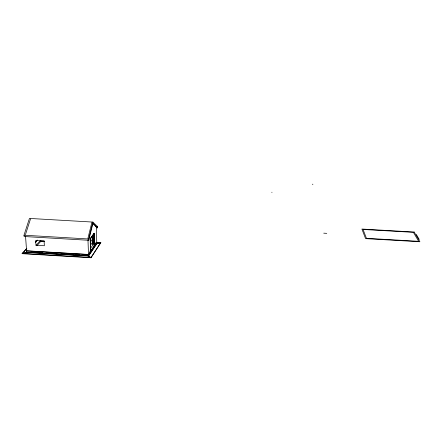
<?xml version="1.0" encoding="UTF-8"?>
<svg xmlns="http://www.w3.org/2000/svg" width="442" height="442" viewBox="0 0 442 442"><rect width="100%" height="100%" fill="white"/><g stroke="black" fill="none" stroke-linecap="round" stroke-linejoin="round"><path stroke-width="0.66" d="M88.737 240.282L92.93 223.348L97.605 227.829L97.566 226.597L92.892 222.077L29.443 218.425L23.995 235.221L24.089 236.509L88.737 240.282L88.687 238.995L92.892 222.077M87.919 238.31L91.864 222.486M25.437 234.663L30.509 218.95M92.848 223.425L96.279 226.713L96.815 243.708L88.56 256.006L26.686 252.343L25.537 236.089M88.146 255.553L96.135 243.697L95.798 243.785M26.686 252.343L88.151 255.747L96.135 243.697M96.71 242.315L100.826 242.559L91.013 257.459L22.1 253.371L26.669 252.15L88.555 255.813L96.809 243.525L100.826 242.559L91.024 257.769L22.122 253.68L26.774 248.327M94.085 233.266L94.483 245.443L90.566 251.238L90.135 238.829L94.085 233.266L94.632 245.503M90.687 248.139L94.538 242.509M92.715 244.172L94.152 242.078L94.284 240.437L92.848 242.525L92.903 244.183L92.66 242.514L94.096 240.426M92.903 244.183L94.152 242.078M90.582 245.078L94.439 239.498M92.61 241.139L94.052 239.061L94.185 237.42L92.743 239.487L92.798 241.15L92.555 239.476L93.997 237.409M92.798 241.15L94.052 239.061M90.477 242.001L94.339 236.481M92.511 238.094L93.953 236.039L94.085 234.393L92.643 236.437L92.698 238.105L92.45 236.426L93.897 234.382M92.698 238.105L93.953 236.039M89.87 251.155L90.759 251.249L90.328 238.84L94.273 233.277M90.367 238.918L94.24 233.453M36.879 245.741L40.802 241.365L44.217 241.57M35.995 245.443L40.111 240.901L40.802 241.365M35.426 242.078L37.244 240.094M35.437 242.205L37.255 240.221M26.796 248.631L22.122 253.68L27.973 252.216M40.111 240.901L44.211 241.139M95.87 244.144L100.831 242.851L96.715 242.614M96.141 243.885L96.815 243.708M95.754 242.476L96.765 242.216L88.51 254.581L26.581 250.918M312.312 184.231L312.914 184.264M323.748 233.172L326.754 233.348M95.516 226.481L97.566 226.597M96.234 227.752L97.605 227.829M23.995 235.221L88.687 238.995M92.698 242.1L94.058 242.183M92.328 242.277L94.389 242.398M92.334 242.398L93.704 242.481M93.908 245.2L94.721 245.249L94.743 246.001L93.936 245.956M89.897 251.923L90.726 251.973L90.698 251.2M26.575 250.791L88.505 254.454M32.592 252.15L34.642 252.272M40.106 252.592L42.156 252.713M47.626 253.039L48.99 253.122M55.139 253.481L56.51 253.564M62.659 253.929L64.024 254.012M70.173 254.377L71.543 254.454M77.693 254.819L79.057 254.901M85.207 255.266L86.577 255.343M30.841 252.161L34.935 252.404M38.344 252.609L42.438 252.846M45.846 253.051L49.261 253.255M53.355 253.493L56.764 253.697M60.858 253.94L64.267 254.139M68.361 254.382L71.77 254.586M75.864 254.83L79.278 255.028M83.372 255.272L86.781 255.476M88.151 255.747L88.56 256.006L87.969 239.735M87.765 255.691L91.024 257.769L88.555 255.813M416.27 234.387L419.237 239.393M271.918 192.22L271.918 192.546M414.16 232.028L361.915 229.044L365.578 238.63L419.9 241.757L414.16 232.028M413.386 232.332L363.031 229.453L366.446 238.31L418.651 241.315L413.386 232.332M44.084 241.034L35.675 240.542L35.984 245.255L44.366 245.746L44.084 241.034"/></g></svg>
